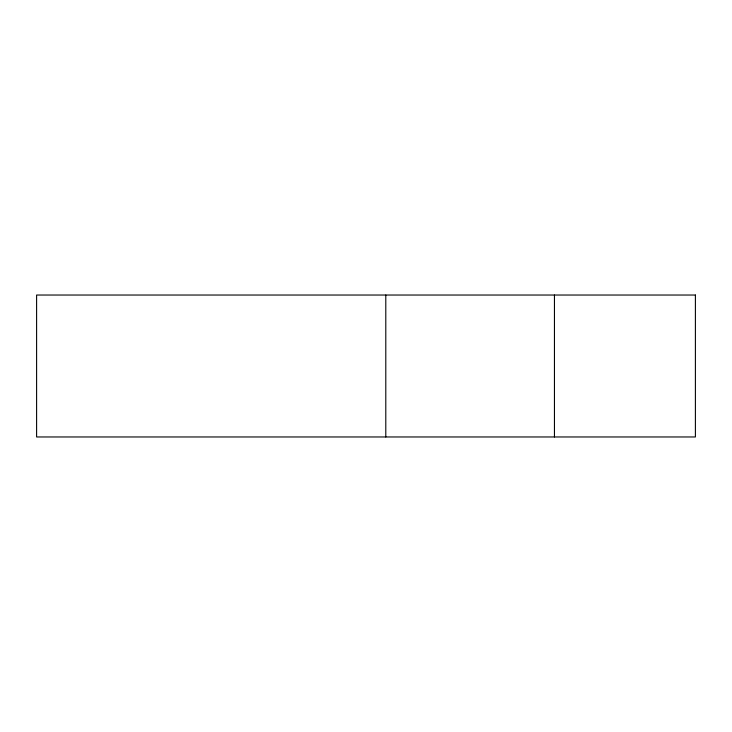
<?xml version="1.0" encoding="UTF-8"?>
<svg xmlns="http://www.w3.org/2000/svg" width="732" height="732" viewBox="0 0 732 732"><rect width="100%" height="100%" fill="white"/><g stroke="black" fill="none" stroke-linecap="round" stroke-linejoin="round"><path stroke-width="1.1" d="M554.453 295.033L554.453 436.967M385.791 295.033L385.791 436.967M695.4 295.033L36.6 295.033L36.6 436.967L695.4 436.967L695.4 295.033"/></g></svg>
